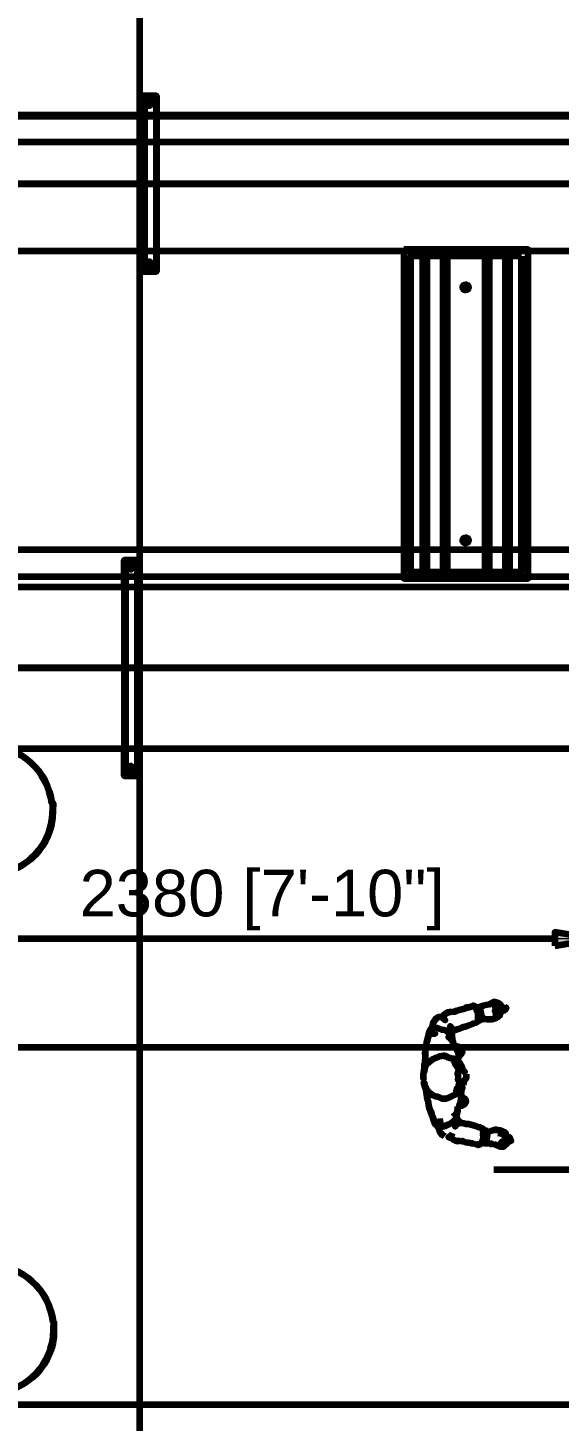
# Model space of a CAD drawing. Extents: x 0 to 1153, y 0 to 816.
# Drawn here: x 582.99 to 595.71, y 500.05 to 533.44 of the extents above; entities that cross this region are included whole.
import ezdxf

# ---------------------------------------------------------------- set-up
doc = ezdxf.new("R2010")
doc.units = 0
doc.header["$MEASUREMENT"] = 0
for name, color, linetype in [('Arch', 7, 'Continuous'), ('EQUIPMENTS', 7, 'Continuous'), ('Hatch', 7, 'Continuous'), ('HVAC', 7, 'Continuous')]:
    doc.layers.add(name, color=color, linetype=linetype)
doc.styles.add('Arial', font='arial.ttf')

msp = doc.modelspace()

# ---------------------------------------------------------------- hatches: boundary and pattern name
at = {"layer": 'Hatch', "linetype": 'Continuous', "lineweight": 211}
for points in [[(595.609, 511.768), (596.572, 511.609), (595.609, 511.44), (595.609, 511.609)], [(594.169, 510.021), (594.191, 509.968), (594.222, 509.979), (594.191, 510.032)], [(594.318, 506.698), (594.349, 506.688), (594.339, 506.751)]]:
    msp.add_hatch(color=251, dxfattribs=at).paths.add_polyline_path(points, flags=0)
at = {"layer": 'Hatch', "linetype": 'Continuous', "lineweight": 0}
for points in [[(594.339, 506.751), (594.349, 506.751), (594.371, 506.741), (594.349, 506.698)], [(594.339, 506.751), (594.349, 506.688), (594.349, 506.698)]]:
    msp.add_hatch(color=251, dxfattribs=at).paths.add_polyline_path(points, flags=0)

# ---------------------------------------------------------------- linework, layer by layer
at = {"layer": 'Arch', "color": 11, "linetype": 'Continuous', "lineweight": 211}
msp.add_line((585.671, 361.77), (585.671, 717.391), dxfattribs=at)
at = {"layer": 'EQUIPMENTS', "color": 251, "linetype": 'Continuous', "lineweight": 211}
for p, q in [((113.961, 509.016), (613.981, 509.016)), ((603.123, 506.074), (594.148, 506.074)), ((632.852, 500.443), (113.961, 500.443))]:
    msp.add_line(p, q, dxfattribs=at)
for points in [[(113.961, 533.94), (486.188, 533.94), (486.505, 531.357), (645.329, 531.357)], [(113.961, 533.294), (486.188, 533.294), (486.505, 530.712), (645.329, 530.712)], [(113.961, 523.526), (486.188, 523.526), (486.505, 520.943), (632.852, 520.943)], [(113.961, 522.88), (486.188, 522.88), (486.505, 520.298), (632.852, 520.298)]]:
    msp.add_lwpolyline(points, dxfattribs=at)
msp.add_lwpolyline([(595.609, 511.44), (596.572, 511.609), (595.609, 511.768)], close=True, dxfattribs=at)
at = {"layer": 'Hatch', "color": 5, "linetype": 'Continuous', "lineweight": 211}
for p, q in [((592.444, 527.971), (592.444, 520.404)), ((592.55, 527.971), (592.55, 520.404)), ((592.931, 527.971), (592.931, 520.404)), ((593.037, 527.971), (593.037, 520.404)), ((593.937, 527.971), (593.937, 520.404)), ((594.042, 527.971), (594.042, 520.404)), ((594.423, 527.971), (594.423, 520.404)), ((594.529, 527.971), (594.529, 520.404))]:
    msp.add_line(p, q, dxfattribs=at)
at = {"layer": 'Hatch', "color": 251, "linetype": 'Continuous', "lineweight": 211}
for p, q in [((595.609, 511.609), (582.157, 511.609)), ((593.841, 509.81), (593.852, 509.778)), ((593.852, 509.725), (593.873, 509.683)), ((593.894, 506.931), (593.905, 506.952))]:
    msp.add_line(p, q, dxfattribs=at)
at = {"layer": 'Hatch', "color": 5, "linetype": 'Continuous', "lineweight": 211}
for points in [[(592, 528.129), (592, 520.245), (594.974, 520.245), (594.974, 528.129)], [(594.815, 527.971), (592.159, 527.971), (592.159, 520.404), (594.815, 520.404)], [(593.476, 527.293), (593.542, 527.246), (593.542, 527.203), (593.513, 527.166), (593.471, 527.156), (593.432, 527.172), (593.409, 527.208), (593.413, 527.251), (593.445, 527.286), (593.487, 527.292), (593.525, 527.273), (593.544, 527.236), (593.537, 527.193), (593.503, 527.161), (593.46, 527.158), (593.421, 527.184), (593.407, 527.225), (593.421, 527.265), (593.476, 527.293)], [(593.476, 521.229), (593.542, 521.182), (593.542, 521.139), (593.513, 521.102), (593.471, 521.092), (593.432, 521.108), (593.409, 521.144), (593.413, 521.187), (593.445, 521.221), (593.487, 521.228), (593.525, 521.209), (593.544, 521.172), (593.537, 521.129), (593.503, 521.097), (593.46, 521.094), (593.421, 521.12), (593.407, 521.16), (593.421, 521.201), (593.476, 521.229)]]:
    msp.add_lwpolyline(points, close=True, dxfattribs=at)
at = {"layer": 'Hatch', "color": 251, "linetype": 'Continuous', "lineweight": 211}
for points in [[(582.046, 516.234, -0.380303), (583.565, 514.863, 0.380072), (582.052, 516.223)], [(583.586, 514.502, -0.380303), (582.052, 513.143), (582.046, 513.154, 0.380065), (583.576, 514.498), (583.597, 514.858)], [(582.078, 503.798, -0.380303), (583.597, 502.428, 0.380098), (582.083, 503.798)], [(583.618, 502.067, -0.380303), (582.083, 500.719), (582.078, 500.719, 0.380091), (583.597, 502.063), (583.618, 502.433)]]:
    msp.add_lwpolyline(points, format="xyb", close=True, dxfattribs=at)
at = {"layer": 'Hatch', "color": 251, "linetype": 'Continuous', "lineweight": 0}
msp.add_lwpolyline([(595.609, 511.768), (596.572, 511.609), (595.609, 511.609), (595.609, 511.44), (596.572, 511.609), (595.609, 511.609)], close=True, dxfattribs=at)
at = {"layer": 'Hatch', "color": 251, "linetype": 'Continuous', "lineweight": 211}
for points in [[(593.225, 509.872), (593.174, 509.863), (593.225, 509.872), (593.277, 509.893), (593.225, 509.872), (593.323, 509.912), (593.46, 509.937), (593.531, 509.965), (593.664, 510.001), (593.748, 509.968), (593.664, 510.001), (593.724, 509.945), (593.664, 510.001), (593.622, 510.009)], [(594, 510.033), (593.952, 510.018), (593.863, 509.99), (593.788, 509.968), (593.725, 509.937), (593.746, 509.884), (593.767, 509.831), (593.767, 509.725), (593.774, 509.639), (593.818, 509.673), (593.873, 509.683), (593.947, 509.693), (593.998, 509.686), (594.054, 509.683), (594.123, 509.687)], [(593.82, 509.926), (593.831, 509.863), (593.852, 509.778), (593.873, 509.683), (593.944, 509.693), (593.992, 509.687)], [(594.084, 510.061), (594.034, 510.035), (594.084, 510.061), (594.151, 510.101), (594.267, 510.068), (594.181, 510.029), (594.216, 509.98), (594.267, 510.068), (594.317, 510.032), (594.267, 510.068), (594.151, 510.101)], [(594.279, 509.763), (594.306, 509.807), (594.279, 509.763), (594.187, 509.714), (594.13, 509.687), (594.182, 509.709), (594.279, 509.763), (594.306, 509.807), (594.253, 509.82), (594.306, 509.807), (594.344, 509.881), (594.255, 509.829), (594.201, 509.802), (594.138, 509.78), (594.124, 509.778)], [(594.191, 509.968), (594.169, 510.021), (594.191, 509.968), (594.169, 510.021), (594.237, 510.066), (594.169, 510.021), (594.191, 509.968), (594.296, 510.032), (594.237, 510.072), (594.296, 510.052), (594.351, 509.969), (594.262, 509.922), (594.175, 509.881), (594.225, 509.897), (594.351, 509.969), (594.445, 509.943), (594.445, 509.943), (594.383, 509.887), (594.445, 509.943), (594.351, 509.969)], [(593.008, 509.832), (593.053, 509.855), (593.12, 509.862), (593.008, 509.832), (592.94, 509.765), (593.008, 509.832), (592.936, 509.756), (592.89, 509.731), (592.94, 509.713), (592.986, 509.66), (592.953, 509.702), (592.883, 509.737), (592.83, 509.731), (592.782, 509.713), (592.739, 509.665), (592.71, 509.621), (592.692, 509.571), (592.677, 509.495), (592.641, 509.44), (592.615, 509.395), (592.677, 509.495), (592.677, 509.495)], [(593.264, 509.439), (593.314, 509.452), (593.264, 509.439), (593.21, 509.43), (593.144, 509.365), (593.21, 509.43), (593.264, 509.439), (593.314, 509.452), (593.388, 509.486), (593.436, 509.501), (593.498, 509.518), (593.552, 509.539), (593.661, 509.583), (593.615, 509.564)], [(593.767, 509.62), (593.722, 509.598), (593.722, 509.598)], [(593.291, 509.027), (593.346, 509.009), (593.397, 508.919), (593.384, 508.863), (593.345, 508.821), (593.396, 508.902), (593.391, 508.952), (593.346, 509.009), (593.291, 509.027), (593.232, 509.013), (593.268, 508.957), (593.291, 508.905), (593.305, 508.851), (593.291, 508.905), (593.268, 508.957), (593.291, 509.027), (593.225, 509.019), (593.199, 509.068), (593.169, 509.144), (593.152, 509.217), (593.16, 509.165), (593.105, 509.227), (593.064, 509.255), (593.145, 509.271), (593.156, 509.221), (593.151, 509.277), (593.144, 509.347), (593.145, 509.292), (593.103, 509.333), (593.06, 509.362), (593.023, 509.397), (592.976, 509.422), (592.91, 509.431), (592.813, 509.468), (592.763, 509.471), (592.667, 509.485), (592.638, 509.435), (592.598, 509.362), (592.578, 509.267), (592.554, 509.184), (592.545, 509.127), (592.535, 509.076), (592.545, 509.127), (592.554, 509.184)], [(592.579, 509.31), (592.628, 509.331), (592.749, 509.34), (592.749, 509.34), (592.749, 509.34), (592.739, 509.345)], [(593.145, 509.292), (593.103, 509.333), (593.103, 509.333)], [(593.106, 509.521), (593.144, 509.447), (593.106, 509.521), (593.144, 509.447), (593.144, 509.447)], [(593.182, 509.097), (593.169, 509.175), (593.13, 509.21), (593.169, 509.175), (593.169, 509.175)], [(592.51, 508.955), (592.521, 509.01), (592.536, 509.064), (592.521, 509.01), (592.51, 508.955), (592.508, 508.901), (592.509, 508.843), (592.508, 508.792), (592.504, 508.741), (592.498, 508.69), (592.542, 508.604), (592.593, 508.65), (592.632, 508.69), (592.581, 508.648), (592.544, 508.614), (592.581, 508.648), (592.632, 508.69), (592.682, 508.725), (592.735, 508.748), (592.803, 508.777), (592.852, 508.796), (592.958, 508.815), (593.007, 508.802), (592.956, 508.804), (593.025, 508.794), (593.069, 508.765), (593.119, 508.749), (593.196, 508.735), (593.222, 508.634), (593.199, 508.684), (593.251, 508.713), (593.301, 508.723), (593.196, 508.735), (593.196, 508.735), (593.199, 508.684)], [(592.504, 508.836), (592.508, 508.893)], [(592.477, 508.229), (592.464, 508.297), (592.466, 508.352), (592.478, 508.415), (592.494, 508.498), (592.489, 508.565), (592.492, 508.619), (592.494, 508.498), (592.526, 508.577), (592.494, 508.498), (592.478, 508.415)], [(592.683, 508.728), (592.735, 508.748), (592.81, 508.775)], [(593.127, 508.75), (593.184, 508.74), (593.184, 508.74)], [(593.41, 508.446), (593.455, 508.42), (593.41, 508.446), (593.393, 508.525), (593.354, 508.611), (593.301, 508.687), (593.215, 508.623), (593.255, 508.583), (593.29, 508.522), (593.215, 508.623), (593.255, 508.583)], [(593.312, 508.804), (593.31, 508.741)], [(593.311, 508.5), (593.307, 508.449), (593.281, 508.374), (593.295, 508.313), (593.293, 508.304)], [(593.312, 508.212), (593.293, 508.259), (593.312, 508.212), (593.323, 508.146), (593.312, 508.093), (593.323, 508.146)], [(593.43, 508.203), (593.495, 508.289), (593.467, 508.246), (593.43, 508.203), (593.415, 508.103), (593.426, 508.106)], [(593.489, 508.367), (593.488, 508.291)], [(592.809, 507.821), (592.861, 507.808), (592.809, 507.821), (592.756, 507.832), (592.693, 507.852), (592.638, 507.899), (592.593, 507.935), (592.561, 507.977), (592.534, 508.022), (592.513, 508.071), (592.526, 508.002), (592.51, 508.051), (592.489, 508.118), (592.479, 508.173), (592.489, 508.118)], [(592.94, 507.231), (592.888, 507.227), (592.819, 507.228), (592.744, 507.185), (592.78, 507.228), (592.729, 507.228), (592.769, 507.145), (592.723, 507.228), (592.708, 507.292), (592.693, 507.343), (592.662, 507.414), (592.644, 507.469), (592.623, 507.522), (592.604, 507.575), (592.592, 507.624), (592.586, 507.685), (592.567, 507.762), (592.55, 507.877), (592.541, 507.932), (592.532, 507.986), (592.55, 507.877), (592.565, 507.828), (592.55, 507.877)], [(592.689, 507.856), (592.634, 507.903), (592.591, 507.93), (592.646, 507.887), (592.646, 507.887)], [(593.02, 507.781), (592.954, 507.778), (592.902, 507.784), (593.02, 507.781), (592.954, 507.778), (593.02, 507.781), (593.091, 507.813), (593.152, 507.849), (593.246, 507.89), (593.256, 507.984), (593.246, 507.89)], [(593.377, 507.997), (593.398, 508.045), (593.377, 507.997), (593.359, 507.907), (593.305, 507.916), (593.259, 507.89), (593.314, 507.924), (593.365, 507.906), (593.376, 507.826), (593.376, 507.826), (593.465, 507.778), (593.482, 507.722), (593.472, 507.673), (593.436, 507.629), (593.386, 507.608), (593.323, 507.608), (593.344, 507.662), (593.363, 507.715), (593.373, 507.77), (593.376, 507.826), (593.376, 507.831)], [(593.284, 507.531), (593.301, 507.583), (593.301, 507.583)], [(592.644, 507.47), (592.623, 507.522), (592.644, 507.47), (592.662, 507.414), (592.675, 507.37)], [(592.812, 507.227), (592.863, 507.227), (592.863, 507.227)], [(594.064, 506.698), (594.114, 506.695), (594.064, 506.698), (593.947, 506.709), (593.897, 506.719), (593.799, 506.677), (593.853, 506.721), (593.894, 506.793), (593.905, 506.857), (593.894, 506.931), (593.904, 506.981), (593.885, 507.068), (593.838, 507.085), (593.774, 507.098), (593.718, 507.12), (593.662, 507.136), (593.607, 507.152), (593.551, 507.168), (593.487, 507.172), (593.435, 507.185), (593.381, 507.194), (593.33, 507.214), (593.294, 507.178), (593.279, 507.262), (593.256, 507.315), (593.164, 507.214), (593.199, 507.253), (593.164, 507.214), (593.105, 507.178), (593.164, 507.214)], [(593.222, 507.116), (593.248, 507.187), (593.222, 507.116), (593.248, 507.187), (593.222, 507.116), (593.306, 507.228), (593.353, 507.208), (593.279, 507.262), (593.27, 507.312), (593.243, 507.405), (593.28, 507.459), (593.284, 507.512), (593.281, 507.456), (593.243, 507.405), (593.172, 507.341)], [(593.542, 507.161), (593.487, 507.172), (593.435, 507.185), (593.381, 507.194), (593.355, 507.203)], [(592.972, 506.874), (592.93, 506.902), (592.875, 506.959), (592.854, 507.008), (592.834, 507.054), (592.818, 507.106), (592.775, 507.145), (592.81, 507.106), (592.872, 507.103), (592.922, 507.109), (592.977, 507.12)], [(593.056, 507.16), (592.977, 507.12), (593.039, 507.151), (593.091, 507.167)], [(593.164, 506.952), (593.138, 506.907), (593.068, 506.856), (593.118, 506.84), (593.169, 506.811), (593.269, 506.761), (593.321, 506.772), (593.321, 506.772), (593.321, 506.772), (593.269, 506.761)], [(593.075, 506.854), (593.113, 506.877), (593.113, 506.877)], [(593.83, 507.087), (593.774, 507.098), (593.774, 507.098)], [(594.117, 507.021), (594.165, 507.033), (594.234, 507.036), (594.165, 507.033), (594.117, 507.021), (593.979, 506.963), (593.99, 506.91), (593.979, 506.825), (593.968, 506.762), (593.947, 506.709), (593.896, 506.72)], [(594, 507.005), (593.902, 507.026), (593.902, 507.026)], [(594.244, 507.036), (594.296, 507.023), (594.358, 506.999), (594.296, 507.023), (594.364, 506.993), (594.416, 506.975), (594.387, 506.908), (594.341, 506.934), (594.259, 506.952)], [(594.318, 506.698), (594.349, 506.751), (594.318, 506.698), (594.387, 506.683), (594.372, 506.629), (594.425, 506.675), (594.416, 506.733), (594.382, 506.682), (594.403, 506.739), (594.349, 506.751), (594.318, 506.698), (594.403, 506.739), (594.455, 506.698), (594.498, 506.768), (594.567, 506.772), (594.538, 506.853), (594.435, 506.888), (594.538, 506.853), (594.493, 506.866)], [(593.598, 506.716), (593.649, 506.704), (593.482, 506.73), (593.479, 506.736)], [(593.68, 506.707), (593.762, 506.677), (593.786, 506.67), (593.731, 506.696)], [(594.157, 506.691), (594.205, 506.673), (594.318, 506.624), (594.4, 506.668), (594.451, 506.71), (594.497, 506.77), (594.444, 506.791), (594.396, 506.816), (594.376, 506.838)]]:
    msp.add_lwpolyline(points, dxfattribs=at)
for points in [[(593.527, 509.974), (593.477, 509.956)], [(593.859, 509.998), (593.873, 510.005), (593.869, 510), (593.905, 510.009)], [(594.415, 509.979), (594.443, 509.961), (594.443, 509.943)], [(592.744, 509.668), (592.778, 509.706), (592.789, 509.712)], [(594.244, 509.832), (594.201, 509.802)], [(593.225, 509.02), (593.201, 509.064), (593.232, 509.009), (593.225, 509.019)], [(593.388, 508.521), (593.382, 508.561), (593.389, 508.545), (593.378, 508.56)], [(593.25, 507.994), (593.279, 508.036), (593.288, 508.045)], [(593.288, 507.459), (593.255, 507.418), (593.25, 507.414)], [(592.922, 506.904), (592.886, 506.942), (592.875, 506.959)], [(594.426, 506.925), (594.434, 506.936), (594.431, 506.927), (594.425, 506.922), (594.43, 506.926), (594.439, 506.951)], [(593.372, 506.771), (593.423, 506.754)], [(594.493, 506.77), (594.508, 506.745), (594.516, 506.745)]]:
    msp.add_lwpolyline(points, close=True, dxfattribs=at)
at = {"layer": 'Hatch', "color": 251, "linetype": 'Continuous', "lineweight": 0}
for points in [[(594.222, 509.979), (594.169, 510.021), (594.222, 509.979), (594.169, 510.021), (594.222, 509.979), (594.169, 510.021), (594.222, 509.979), (594.169, 510.021), (594.191, 509.968), (594.169, 510.021)], [(594.339, 506.751), (594.349, 506.698), (594.339, 506.751), (594.349, 506.698), (594.339, 506.751), (594.349, 506.698), (594.339, 506.751), (594.349, 506.698), (594.339, 506.751), (594.349, 506.698)]]:
    msp.add_lwpolyline(points, dxfattribs=at)
at = {"layer": 'Hatch', "color": 251, "linetype": 'Continuous', "lineweight": 211}
for p in [(594.233, 510.074), (594.296, 510.032), (593.312, 508.804), (593.376, 507.831), (594.392, 506.645), (594.455, 506.698)]:
    msp.add_point(p, dxfattribs=at)
at = {"layer": 'HVAC', "color": 6, "linetype": 'Continuous', "lineweight": 211}
for points in [[(585.787, 531.812), (585.787, 527.6), (585.745, 531.812), (586.073, 531.812), (585.745, 531.812), (585.745, 527.6), (586.073, 527.6), (585.745, 527.6)], [(585.332, 520.689), (585.332, 515.514), (585.301, 520.689), (585.618, 520.689), (585.301, 520.689), (585.301, 515.514), (585.618, 515.514), (585.301, 515.514)]]:
    msp.add_lwpolyline(points, close=True, dxfattribs=at)
for points in [[(585.851, 531.611), (585.913, 531.683), (585.851, 531.611), (585.913, 531.683), (585.851, 531.611), (585.913, 531.683), (585.957, 531.611), (585.913, 531.683), (585.851, 531.611), (585.904, 531.58), (585.957, 531.611), (585.913, 531.683), (585.851, 531.611), (585.904, 531.58), (585.957, 531.611), (585.913, 531.683), (585.851, 531.611), (585.904, 531.58), (585.957, 531.611), (585.913, 531.683), (585.851, 531.611), (585.904, 531.58), (585.957, 531.611), (585.913, 531.683), (585.851, 531.611), (585.904, 531.58), (585.957, 531.611), (585.913, 531.683), (585.851, 531.611), (585.904, 531.58), (585.957, 531.611), (585.913, 531.683), (585.851, 531.611), (585.904, 531.58)], [(586.073, 527.6), (586.073, 531.812), (586.073, 527.6)], [(569.796, 529.706), (569.796, 528.087), (569.796, 529.706), (569.796, 531.326), (569.796, 529.706), (596.657, 529.706), (569.796, 529.706), (565.912, 529.706), (565.912, 531.156), (565.912, 528.246), (565.912, 529.706), (565.912, 528.246), (565.912, 531.156), (569.796, 531.326), (596.657, 531.326)], [(596.657, 528.087), (569.796, 528.087), (565.912, 528.246), (551.042, 528.246), (551.042, 531.156), (565.912, 531.156), (565.912, 529.706), (551.042, 529.706), (565.912, 529.706)], [(585.851, 527.738), (585.91, 527.81), (585.927, 527.751), (585.851, 527.738), (585.91, 527.81), (585.928, 527.753), (585.851, 527.738), (585.91, 527.81), (585.957, 527.738), (585.91, 527.81), (585.851, 527.738), (585.904, 527.706), (585.957, 527.738), (585.91, 527.81), (585.851, 527.738), (585.904, 527.706), (585.957, 527.738), (585.91, 527.81), (585.851, 527.738), (585.904, 527.706), (585.957, 527.738), (585.91, 527.81), (585.851, 527.738), (585.904, 527.706), (585.957, 527.738), (585.91, 527.81), (585.851, 527.738), (585.904, 527.706), (585.957, 527.738), (585.91, 527.81), (585.851, 527.738), (585.904, 527.706), (585.957, 527.738), (585.91, 527.81), (585.851, 527.738), (585.904, 527.706)], [(585.406, 520.499), (585.466, 520.571), (585.482, 520.512), (585.406, 520.499), (585.466, 520.571), (585.484, 520.514), (585.406, 520.499), (585.466, 520.571), (585.512, 520.499), (585.466, 520.571), (585.406, 520.499), (585.459, 520.467), (585.512, 520.499), (585.466, 520.571), (585.406, 520.499), (585.459, 520.467), (585.512, 520.499), (585.466, 520.571), (585.406, 520.499), (585.459, 520.467), (585.512, 520.499), (585.466, 520.571), (585.406, 520.499), (585.459, 520.467), (585.512, 520.499), (585.466, 520.571), (585.406, 520.499), (585.459, 520.467), (585.512, 520.499), (585.466, 520.571), (585.406, 520.499), (585.459, 520.467), (585.512, 520.499), (585.466, 520.571), (585.406, 520.499), (585.459, 520.467)], [(585.618, 515.514), (585.618, 520.689), (585.618, 515.514)], [(612.341, 516.16), (558.758, 516.16), (554.874, 515.842), (554.874, 518.107), (554.874, 520.372), (558.758, 520.044), (612.341, 520.044)], [(612.341, 518.107), (558.758, 518.107), (612.341, 518.107)], [(585.406, 515.652), (585.466, 515.724), (585.482, 515.665), (585.406, 515.652), (585.466, 515.724), (585.484, 515.667), (585.406, 515.652), (585.466, 515.724), (585.512, 515.652), (585.466, 515.724), (585.406, 515.652), (585.459, 515.62), (585.512, 515.652), (585.466, 515.724), (585.406, 515.652), (585.459, 515.62), (585.512, 515.652), (585.466, 515.724), (585.406, 515.652), (585.459, 515.62), (585.512, 515.652), (585.466, 515.724), (585.406, 515.652), (585.459, 515.62), (585.512, 515.652), (585.466, 515.724), (585.406, 515.652), (585.459, 515.62), (585.512, 515.652), (585.466, 515.724), (585.406, 515.652), (585.459, 515.62), (585.512, 515.652), (585.466, 515.724), (585.406, 515.652), (585.459, 515.62)]]:
    msp.add_lwpolyline(points, dxfattribs=at)
for p in [(585.851, 531.675), (585.851, 531.675), (585.851, 531.675), (585.904, 531.707), (585.904, 531.707), (585.904, 531.707), (585.904, 531.58), (585.904, 531.58), (585.904, 531.58), (585.957, 531.675), (585.957, 531.675), (585.957, 531.675), (585.957, 531.611), (585.957, 531.611), (585.957, 531.611), (585.851, 527.801), (585.851, 527.801), (585.851, 527.801), (585.904, 527.833), (585.904, 527.833), (585.904, 527.833), (585.904, 527.706), (585.904, 527.706), (585.904, 527.706), (585.957, 527.801), (585.957, 527.801), (585.957, 527.801), (585.957, 527.738), (585.957, 527.738), (585.957, 527.738), (585.406, 520.562), (585.406, 520.562), (585.406, 520.562), (585.459, 520.594), (585.459, 520.594), (585.459, 520.594), (585.512, 520.562), (585.512, 520.562), (585.512, 520.562), (585.459, 520.467), (585.459, 520.467), (585.459, 520.467), (585.512, 520.499), (585.512, 520.499), (585.512, 520.499), (585.406, 515.715), (585.406, 515.715), (585.406, 515.715), (585.459, 515.747), (585.459, 515.747), (585.459, 515.747), (585.459, 515.62), (585.459, 515.62), (585.459, 515.62), (585.512, 515.715), (585.512, 515.715), (585.512, 515.715), (585.512, 515.652), (585.512, 515.652), (585.512, 515.652)]:
    msp.add_point(p, dxfattribs=at)

# ---------------------------------------------------------------- texts
at = {"layer": 'EQUIPMENTS', "color": 251, "linetype": 'Continuous', "lineweight": 211, "style": 'Arial'}
msp.add_text('2380 [7\'-10"]', height=1.11607, dxfattribs=at).set_placement((584.232, 512.149))

doc.saveas('drawing.dxf')
